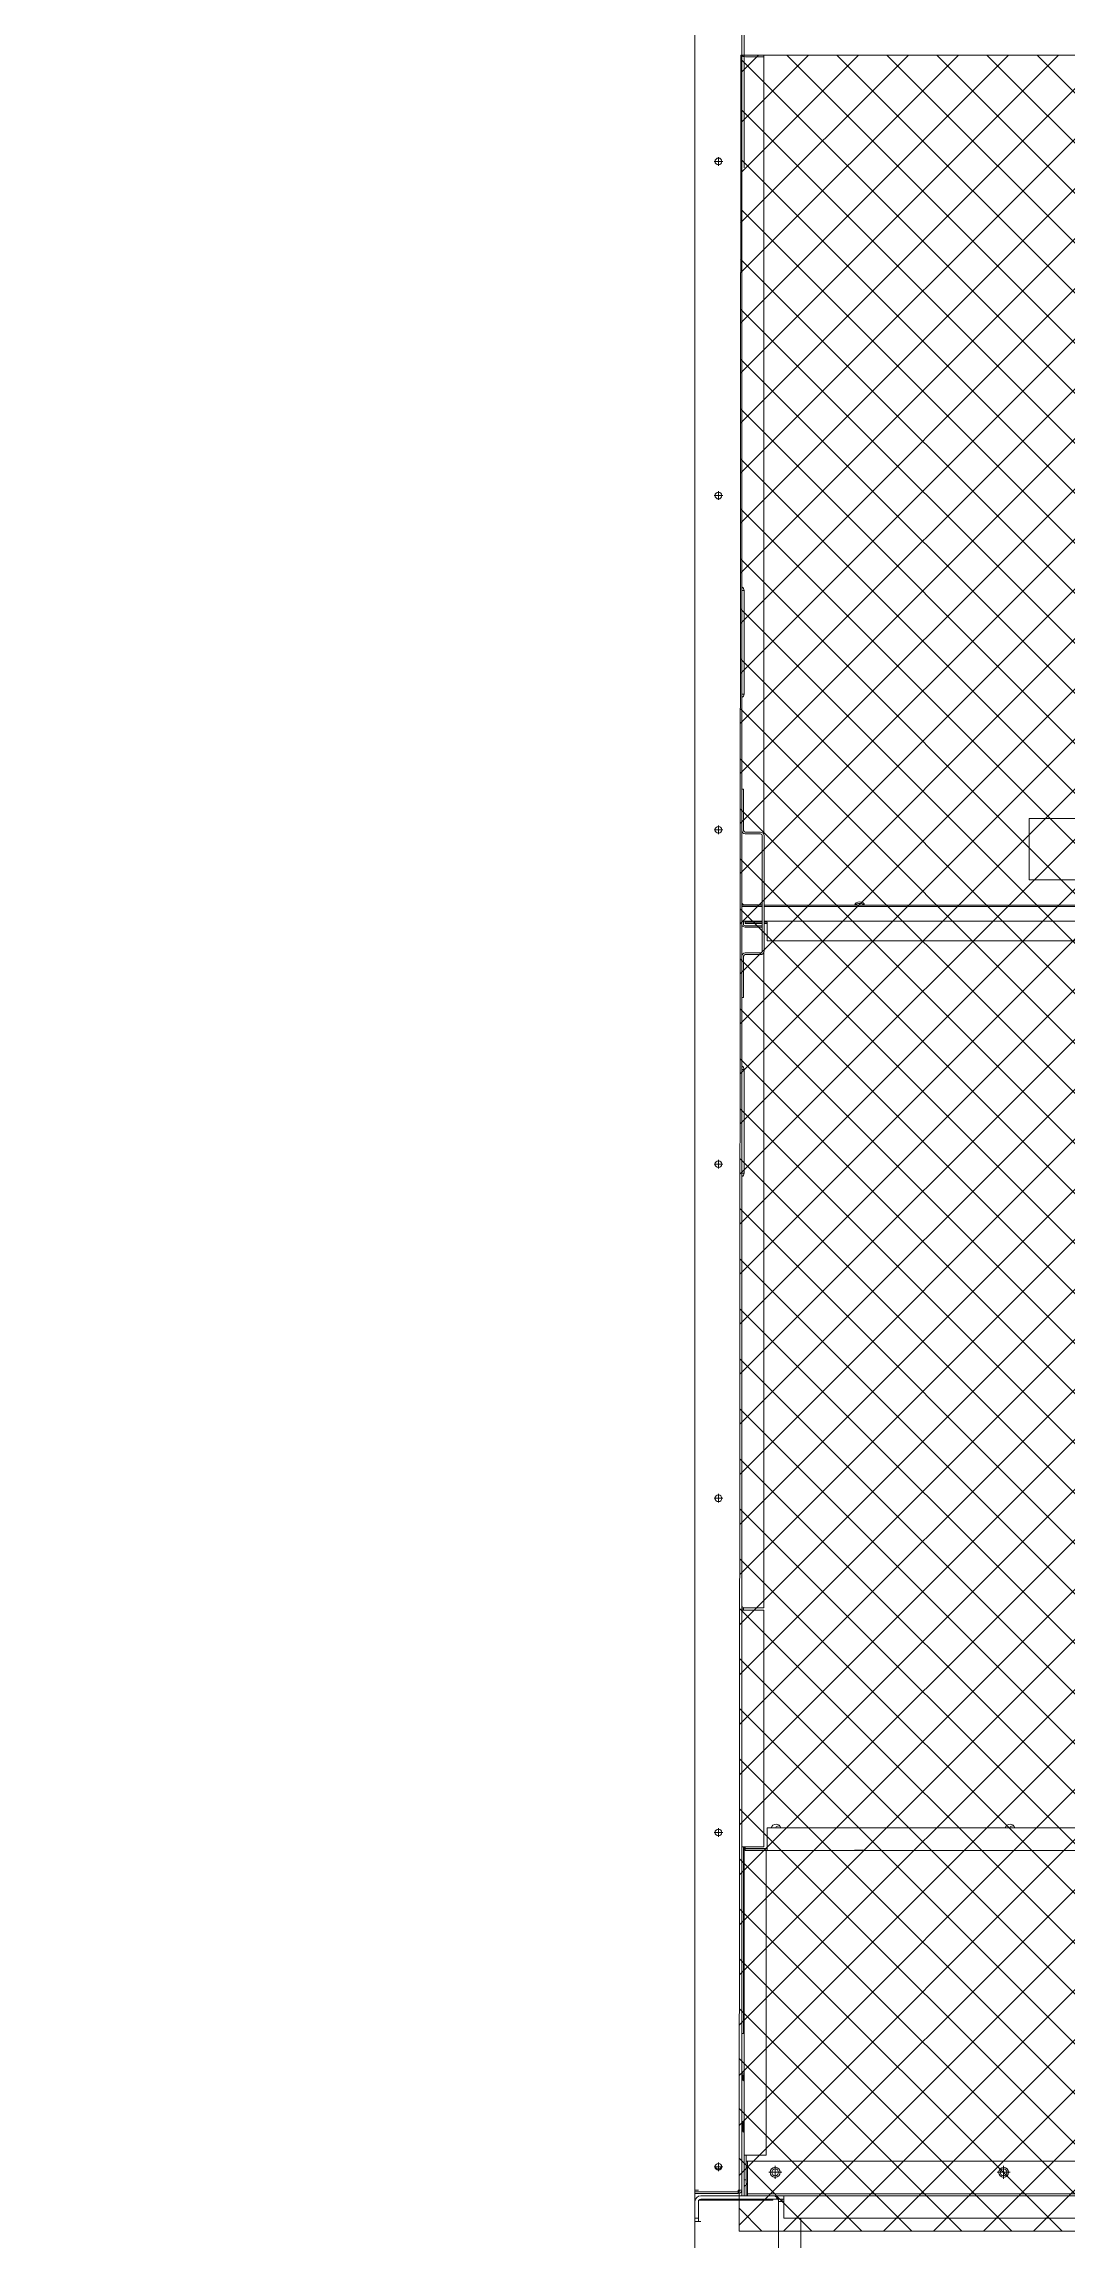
# Model space of a CAD drawing. Header units: millimetres. Extents: x 17797 to 47204, y 13896 to 34691.
# Drawn here: x 36114 to 37031, y 21590 to 23560 of the extents above; entities that cross this region are included whole.
import ezdxf
from ezdxf import colors
from ezdxf.entities.mleader import LeaderData, LeaderLine
from ezdxf.math import Vec2, Vec3

# ---------------------------------------------------------------- set-up
doc = ezdxf.new("R2010")
doc.units = ezdxf.units.MM
doc.layers.add('냉각탑_dim', color=1, linetype='Continuous')
doc.styles.get("Standard").update_dxf_attribs({"font": 'arial.ttf'})

# ---------------------------------------------------------------- blocks, each defined once
blk = doc.blocks.new('2')
at = {"lineweight": 5}
h = blk.add_hatch(dxfattribs=at)
h.set_pattern_fill('ANSI37', scale=10)
h.set_pattern_definition([(45, (-1211599.89, -466736.474), (-22.4506403, 22.4506403), []), (135, (-1211599.89, -466736.474), (-22.4506403, -22.4506403), [])])
h.paths.add_polyline_path([(37073.3, 21597.1), (37069.5, 23550.3), (36739.4, 23550.3), (36738.1, 21597.1)])
at = {"color": 7, "lineweight": 20, "ltscale": 0.280701}
for p, q in [((36698.3, 21634), (36698.3, 24677.3)), ((36740.3, 21634), (36740.3, 24675.8)), ((36742.3, 23857.5), (36742.3, 23449.1)), ((36740.3, 21634), (36740.3, 23629.9)), ((39952.1, 23550.3), (36740.3, 23550.3)), ((36743.6, 23550.2), (36760.1, 23550.2)), ((36743.6, 23548.8), (36760.1, 23548.8)), ((36760.1, 23548.8), (36760.1, 23550.2)), ((36760.1, 23548.8), (36760.1, 22851.1)), ((36715.4, 23454.9), (36723.2, 23454.9)), ((36719.3, 23458.8), (36719.3, 23451)), ((36715.4, 23154.9), (36723.2, 23154.9)), ((36719.3, 23158.8), (36719.3, 23151)), ((36740.3, 23069.8), (36742.3, 23069.8)), ((36742.3, 23069.8), (36742.3, 22976.8)), ((36740.3, 22976.8), (36742.3, 22976.8)), ((36741.9, 22891.3), (36740.3, 22891.3)), ((36741.9, 22854.4), (36741.9, 22891.3)), ((36719.3, 22858.8), (36719.3, 22851)), ((36998.3, 22810), (36998.3, 22865)), ((37073.6, 22865), (36998.3, 22865)), ((36715.4, 22854.9), (36723.2, 22854.9)), ((36757.2, 22852.9), (36743.4, 22852.9)), ((36757.2, 22851.3), (36743.4, 22851.3)), ((36758.7, 22849.8), (36758.7, 22746)), ((36760.3, 22849.8), (36760.3, 22746)), ((37073.6, 22810), (36998.3, 22810)), ((36740.3, 22787.4), (36758.7, 22787.4)), ((36740.3, 22786), (36758.7, 22786)), ((36742.1, 22787.4), (36742.1, 22787.7)), ((36758.7, 22787.5), (36743.6, 22787.5)), ((36760.3, 22787.4), (37073.6, 22787.4)), ((36760.3, 22786), (37073.6, 22786)), ((36758.7, 22772.8), (36740.3, 22772.8)), ((36741.7, 22769.8), (36741.7, 22772.8)), ((36743.2, 22770.9), (36743.2, 22772.8)), ((36743.2, 22772), (36758.7, 22772)), ((36758.7, 22770.9), (36743.2, 22770.9)), ((36758.7, 22768.7), (36743.2, 22768.7)), ((36758.7, 22767.7), (36743.2, 22767.7)), ((37073.6, 22772.8), (36760.3, 22772.8)), ((36760.3, 22772), (36763.2, 22772)), ((36763.2, 22770.9), (36760.3, 22770.9)), ((36763.2, 22772), (36763.2, 22767.7)), ((36763.2, 22755.3), (36763.2, 22767.7)), ((36741.9, 22741.4), (36741.9, 22704.5)), ((36757.2, 22744.5), (36743.4, 22744.5)), ((36743.4, 22742.9), (36757.2, 22742.9)), ((36760.1, 22744.8), (36760.1, 22156.5)), ((37073.6, 22755.3), (36763.2, 22755.3)), ((36741.9, 22704.5), (36740.3, 22704.5)), ((36740.3, 22639.8), (36742.3, 22639.8)), ((36742.3, 22639.8), (36742.3, 22546.8)), ((36715.4, 22554.9), (36723.2, 22554.9)), ((36719.3, 22558.8), (36719.3, 22551)), ((36740.3, 22546.8), (36742.3, 22546.8)), ((36715.4, 22254.9), (36723.2, 22254.9)), ((36719.3, 22258.8), (36719.3, 22251)), ((36698.3, 22152.8), (36698.3, 22152.7)), ((36740.4, 22157.7), (36740.3, 22157.7)), ((36741.7, 22155.8), (36740.3, 22155.8)), ((36741.7, 22156.7), (36741.7, 22154.6)), ((36760.1, 22156.5), (36743.2, 22156.5)), ((36760.1, 22154.6), (36743.2, 22154.6)), ((36760.1, 22154.6), (36760.1, 21942.1)), ((36698.3, 22146.4), (36698.3, 22146.4)), ((36715.4, 21954.9), (36723.2, 21954.9)), ((36719.3, 21958.8), (36719.3, 21951)), ((36763.2, 21959), (37073.6, 21959)), ((36763.2, 21959), (36763.2, 21942.1)), ((36741.7, 21942.1), (36741.7, 21942)), ((36741.9, 21942), (36741.9, 21774.5)), ((36742.3, 21939.9), (36742.3, 21942)), ((36742.3, 21939.9), (36742.3, 21665.3)), ((36743.2, 21939.9), (36742.3, 21939.9)), ((36760.1, 21942.1), (36743.2, 21942.1)), ((36760.1, 21942.1), (36743.2, 21942.1)), ((36743.2, 21938.9), (36743.2, 21942)), ((36743.2, 21940.6), (36763.2, 21940.6)), ((36763.2, 21939), (36743.2, 21939)), ((36743.2, 21938.9), (37073.6, 21938.9)), ((36762.3, 21938.9), (36762.3, 21665.3)), ((36763.2, 21939), (36763.2, 21942.1)), ((36740.3, 21774.5), (36741.9, 21774.5)), ((36742.3, 21738.9), (36740.3, 21738.9)), ((36740.6, 21737.6), (36740.6, 21731.9)), ((36741.3, 21733.4), (36741.3, 21737.5)), ((36742.1, 21737.5), (36742.1, 21731.9)), ((36740.3, 21732.5), (36740.6, 21731.9)), ((36741.3, 21733.4), (36740.6, 21731.9)), ((36741.3, 21733.4), (36742.1, 21731.9)), ((36742.3, 21732.4), (36742.1, 21731.9)), ((36740.3, 21695.4), (36740.6, 21695.9)), ((36740.6, 21685.9), (36740.6, 21695.9)), ((36741.3, 21694.4), (36740.6, 21695.9)), ((36741.3, 21694.4), (36742.1, 21695.9)), ((36741.3, 21694.4), (36741.3, 21687.4)), ((36742.1, 21685.9), (36742.1, 21695.9)), ((36742.3, 21695.5), (36742.1, 21695.9)), ((36740.3, 21686.5), (36740.6, 21685.9)), ((36741.3, 21687.4), (36740.6, 21685.9)), ((36741.3, 21687.4), (36742.1, 21685.9)), ((36742.3, 21686.4), (36742.1, 21685.9)), ((36715.4, 21654.9), (36723.2, 21654.9)), ((36719.3, 21658.8), (36719.3, 21651)), ((36742.3, 21635.5), (36742.3, 21665.3)), ((36762.3, 21665.3), (36742.3, 21665.3)), ((36744.3, 21665.3), (36744.3, 21639.9)), ((36745.3, 21659.9), (36744.3, 21659.9)), ((36745.3, 21659.9), (37053.3, 21659.9)), ((36745.3, 21659.9), (36745.3, 21628.9)), ((36770.3, 21655.8), (36770.3, 21644.1)), ((36975.3, 21655.8), (36975.3, 21644.1)), ((36698.3, 21623.7), (36698.3, 21650.9)), ((36742.3, 21643.3), (36744.3, 21643.3)), ((36742.3, 21628.9), (36742.3, 21635.5)), ((36744.3, 21639.9), (36745.3, 21639.9)), ((36744.3, 21628.9), (36744.3, 21638.9)), ((36745.3, 21638.9), (36744.3, 21638.9)), ((36764.5, 21649.9), (36776.2, 21649.9)), ((36969.5, 21649.9), (36981.2, 21649.9)), ((36698.3, 21634), (36701.4, 21634)), ((36698.3, 21632.5), (36737.2, 21632.5)), ((36698.3, 21632.5), (36737.2, 21632.5)), ((36698.3, 21630.9), (36698.3, 21623.7)), ((36698.3, 21630.9), (36737.2, 21630.9)), ((36698.3, 21623.7), (36698.3, 21605.7)), ((36701.5, 21624.8), (36768.1, 21624.8)), ((36701.5, 21624.8), (36701.5, 21605.7)), ((36703.5, 21628.9), (39993.1, 21628.9)), ((36768.1, 21625.7), (36703.5, 21625.7)), ((36740.3, 21634), (36737.2, 21634)), ((36737.2, 21630.9), (36737.2, 21634)), ((36740.3, 21634), (36740.3, 21628.9)), ((36740.3, 21625.7), (36740.3, 21624.8)), ((36742.3, 21624.8), (36742.3, 21625.7)), ((36744.3, 21624.8), (36744.3, 21625.7)), ((37820.3, 21630.5), (36745.3, 21630.5)), ((36772.7, 21625.7), (36768.1, 21625.7)), ((36768.1, 21624.8), (36768.1, 21625.7)), ((36772.4, 21626.7), (36771, 21625.7)), ((36773.3, 21623.8), (36773.3, 21625.7)), ((36773.3, 21625.7), (36776.5, 21625.7)), ((36778, 21623.7), (36773.3, 21623.7)), ((36773.3, 21623.7), (36773.3, 21484.1)), ((36776.5, 21625.7), (36776.5, 21623.7)), ((36778, 21625.7), (36776.5, 21625.7)), ((36778, 21608.9), (36778, 21628.9)), ((36698.3, 21608.9), (36701.5, 21608.9)), ((36698.3, 21605.7), (36698.3, 21502.1)), ((36698.3, 21605.7), (36703.5, 21605.7)), ((36701.5, 21608.9), (36701.5, 21605.7)), ((36701.5, 21605.7), (36703.5, 21605.7)), ((39918.6, 21608.9), (36778, 21608.9)), ((36793.3, 21608.9), (36793.3, 21500.9))]:
    blk.add_line(p, q, dxfattribs=at)
at = {"color": 0, "lineweight": 20}
blk.add_lwpolyline([(36739.4, 23550.3), (37069.5, 23550.3), (37073.3, 21597.1), (36738.1, 21597.1)], close=True, dxfattribs=at)
at = {"color": 7, "lineweight": 20, "ltscale": 0.280701}
for centre, radius in [((36719.3, 23454.9), 3), ((36719.3, 23154.9), 3), ((36719.3, 22854.9), 3), ((36719.3, 22554.9), 3), ((36719.3, 22254.9), 3), ((36719.3, 21954.9), 3), ((36719.3, 21654.9), 3), ((36770.3, 21649.9), 4.5), ((36770.3, 21649.9), 3), ((36975.3, 21649.9), 4.5), ((36975.3, 21649.9), 3)]:
    blk.add_circle(centre, radius, dxfattribs=at)
for centre, radius, start, end in [((36701.4, 23299.8), 3.1, 179.7879, 180), ((36738.8, 23069.8), 3.5, 0, 64.6227), ((36738.8, 22976.8), 3.5, 295.3773, 0), ((36743.4, 22854.4), 3.1, 180.6855, 270), ((36743.4, 22854.4), 1.5, 180, 270), ((36757.2, 22849.8), 3.1, 0, 90), ((36757.2, 22849.8), 1.5, 0, 90), ((36743.4, 22741.4), 3.1, 90, 179.3145), ((36743.4, 22741.4), 1.5, 90, 180), ((36757.2, 22746), 1.5, 270, 0), ((36757.2, 22746), 3.1, 270, 0), ((36738.8, 22639.8), 3.5, 0, 64.6227), ((36738.8, 22546.8), 3.5, 295.3773, 0), ((36701.4, 22346), 3.1, 180, 180.2121), ((36701.4, 22337.8), 3.1, 179.8097, 180), ((36701.7, 21975.5), 3.4, 179.8235, 180), ((36773.3, 21957.9), 3, 62.3709, 159.7606), ((36983.3, 21957.9), 3, 62.3709, 159.7606), ((36745.5, 21735.7), 3.2, 179.2603, 180), ((36745.7, 21735.5), 3.4, 179.1621, 180), ((36747.5, 21733.7), 5.2, 179.2749, 180), ((36719.3, 21655.9), 3, 189.6002, 350.4148), ((36703.5, 21623.7), 5.2, 90, 180), ((36703.5, 21623.7), 2, 90, 146.6329), ((36737.2, 21634), 1.5, 270, 0), ((36737.2, 21634), 3.1, 270, 0), ((36768.1, 21623.7), 5.2, 0, 90)]:
    blk.add_arc(centre, radius, start, end, dxfattribs=at)
at = {"color": 7, "lineweight": 20, "ltscale": 0.280701, "extrusion": (0, 0, -1)}
for centre, major_axis, ratio, start_param, end_param in [((36743.6, 23551.2), (-3.5, 0), 0.681998, 4.712389, 5.885735), ((36743.6, 23551.2), (-1.5, 0), 0.681998, 4.712389, 5.1553), ((36743.6, 22789.9), (-3.5, 0), 0.681998, 4.712389, 5.89934), ((36846.1, 22787.2), (-4.5, 0), 0.681998, 0.067303, 3.074289), ((36846.1, 22785.7), (-4.5, 0), 0.681998, 0.575031, 2.566562), ((36743.2, 22769.8), (-3.1, 0), 0.681998, 4.712389, 5.875374), ((36743.2, 22769.8), (-1.5, 0), 0.681998, 4.712389, 6.283185), ((36743.2, 22158.6), (-3.1, 0), 0.681998, 4.712389, 5.87507), ((36743.2, 22154.6), (-3.1, 0), 0.000436, 0.405984, 1.570796), ((36771.1, 21957.9), (-4.5, 0), 1, 0.228118, 2.913474), ((36981.1, 21957.9), (-4.5, 0), 1, 0.228118, 2.913474), ((36743.2, 21942.1), (-3.1, 0), 0.000436, 0.405984, 1.570796), ((36743.2, 21942), (3.1, 0), 0.000436, 1.570796, 2.73559), ((36743.2, 21942.1), (-1.5, 0), 0.000436, 0, 1.570796), ((36743.2, 21942), (1.5, 0), 0.000436, 1.570796, 3.141593), ((36846.1, 21939), (4.5, 0), 0.000436, 3.141622, 6.283214), ((36846.1, 21939), (4.5, 0), 0.000436, 2.070796, 3.141622), ((36846.1, 21939), (4.5, 0), 0.000436, 0.000029, 2.070796), ((36743.1, 21777.3), (-1.2, 0), 0.087156, 0, 0.84107), ((36743.1, 21737.7), (2.8, 0), 0.087156, 1.860548, 3.125958), ((36745.7, 21635.5), (3.4, 0), 0.999978, 3.141593, 4.287999), ((36745.7, 21630.5), (3.4, 0), 0.999978, 3.141593, 3.159016)]:
    blk.add_ellipse(centre, major_axis=major_axis, ratio=ratio, start_param=start_param, end_param=end_param, dxfattribs=at)
at = {"color": 7, "lineweight": 20, "ltscale": 0.280701}
blk.add_open_spline([(36772.7, 21625.7), (36772.9, 21625.3), (36773.1, 21624.9), (36773.3, 21624.5), (36773.3, 21624.1), (36773.3, 21623.7)], degree=5, dxfattribs=at)

msp = doc.modelspace()

# ---------------------------------------------------------------- block references
msp.add_blockref('2', (0, 0))

# ---------------------------------------------------------------- leaders
at = {"layer": '냉각탑_dim', "lineweight": -3}
ml = msp.add_multileader_mtext('Standard', dxfattribs=at)
ml.set_content('')
ml.set_leader_properties(color=256)
ml.build(insert=Vec2(0, 0))
ml.multileader.update_dxf_attribs({"text_right_attachment_type": 6, "dogleg_length": 5, "arrow_head_size": 199.5, "scale": 30})
ctx = ml.context
ctx.base_point, ctx.scale, ctx.char_height, ctx.arrow_head_size, ctx.landing_gap_size, ctx.plane_origin = Vec3(36114, 20142.2), 30, 7.18, 199.5, 3.59, Vec3(37618.9, 20467.9)
ctx.right_attachment, ctx.text_align_type = 6, 2
notes = []
notes.append((ctx, [(0, (1, 1, 0), (36313.5, 20142.2), (-1, 0), 199.5, [(0, [(37488.8, 21964.9)], 0, [])])]))
ctx.mtext, ml.multileader.dxf.content_type = None, 0
for ctx, leaders in notes:
    for number, flags, end, landing, length, lines in leaders:
        leader = LeaderData()
        leader.index, (leader.has_last_leader_line, leader.has_dogleg_vector, leader.attachment_direction) = number, flags
        leader.last_leader_point, leader.dogleg_vector, leader.dogleg_length = Vec3(end), Vec3(landing), length
        for number, points, colour, breaks in lines:
            line = LeaderLine()
            line.index, line.vertices, line.color, line.breaks = number, Vec3.list(points), colors.encode_raw_color(colour), breaks
            leader.lines.append(line)
        ctx.leaders.append(leader)

doc.saveas('drawing.dxf')
